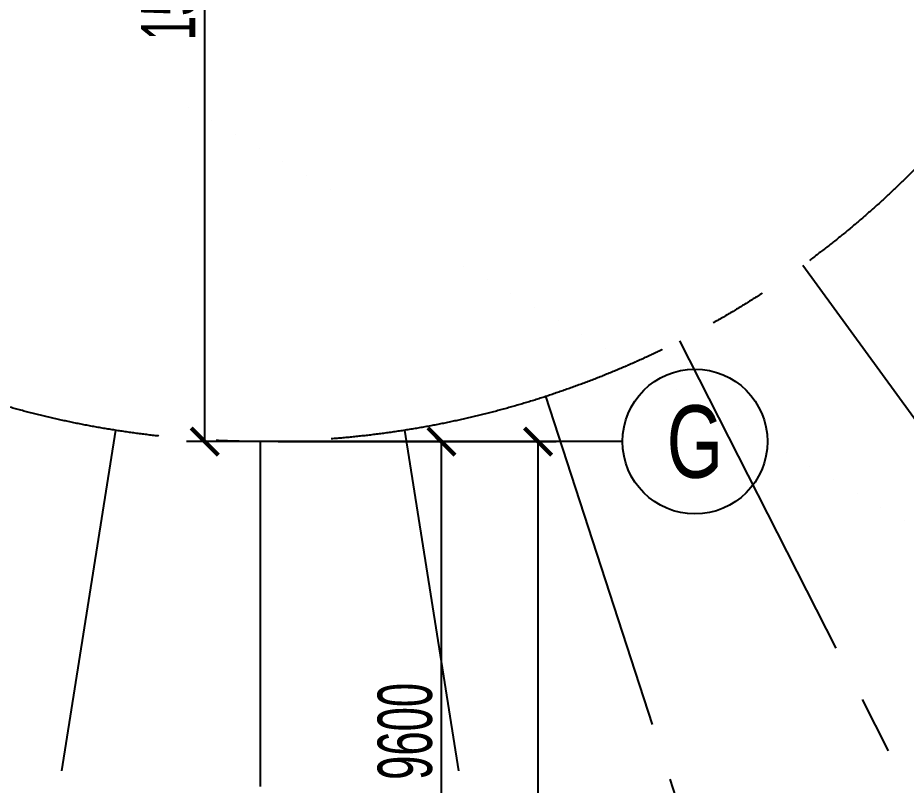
# Model space of a CAD drawing. Extents: x 104132 to 3338343, y -1228862 to 1409848.
# Drawn here: x 1498974 to 1513692, y 75735 to 88446 of the extents above; entities that cross this region are included whole.
import ezdxf
from ezdxf.enums import TextEntityAlignment as Align

# ---------------------------------------------------------------- set-up
doc = ezdxf.new("R2010")
doc.units = 0
doc.linetypes.add('CENTER', pattern=[50.8, 31.75, -6.35, 6.35, -6.35])
doc.linetypes.add('CENTER2', pattern=[28.575, 19.05, -3.175, 3.175, -3.175])
doc.layers.get('0').update_dxf_attribs({"color": 8})
doc.layers.get('Defpoints').update_dxf_attribs({"color": 8})
for name, color, linetype in [('#幕墙线-平面', 8, 'Continuous'), ('#标注', 8, 'Continuous'), ('#轴线', 8, 'CENTER2'), ('A-FLOR-UNDR', 8, 'Continuous'), ('DOTE', 8, 'CENTER'), ('IEL-FINE', 8, 'Continuous')]:
    doc.layers.add(name, color=color, linetype=linetype)
doc.styles.add('JHZX', font='jrs.shx', dxfattribs={"width": 0.6, "bigfont": 'jhz.shx'})
doc.dimstyles.new('JZBZ-300', dxfattribs={"dimscale": 300, "dimtxt": 3, "dimasz": 1.5, "dimexe": 1, "dimexo": 1, "dimgap": 0.5, "dimtad": 1, "dimdec": 0, "dimdsep": 46, "dimtxsty": 'JHZX', "dimblk1": 'ARCHTICK', "dimblk2": 'ARCHTICK', "dimsah": 1, "dimcen": 0, "dimclrd": 1, "dimclre": 1, "dimclrt": 2, "dimadec": 3, "dimazin": 2, "dimtfac": 1, "dimtdec": 0, "dimtix": 1, "dimtmove": 0, "dimatfit": 3, "dimfxl": 1, "dimtolj": 1, "dimlwd": -1, "dimlwe": -1, "dimarcsym": 1})

# ---------------------------------------------------------------- blocks, each defined once
blk = doc.blocks.new('_ARCHTICK')
at = {"color": 0, "linetype": 'ByBlock', "const_width": 0.15}
blk.add_lwpolyline([(-0.5, -0.5), (0.5, 0.5)], dxfattribs=at)
blk = doc.blocks.new('*D52')
at = {"layer": '#标注', "color": 1, "ltscale": 300, "transparency": 16777216}
for p, q in [((571168, -147346), (570251, -147346)), ((570551, -162646), (570551, -147346)), ((571168, -162646), (570251, -162646))]:
    blk.add_line(p, q, dxfattribs=at)
at = {"layer": 'Defpoints', "color": 0, "ltscale": 300, "transparency": 16777216}
for p in [(570551, -147346), (571468, -147346), (571468, -162646)]:
    blk.add_point(p, dxfattribs=at)
at = {"layer": '#标注', "color": 1, "ltscale": 300, "transparency": 16777216, "xscale": 450, "yscale": 450, "zscale": 450}
for p, rotation in [((570551, -147346), 90), ((570551, -162646), 270)]:
    blk.add_blockref('_ARCHTICK', p, dxfattribs=dict(at, rotation=rotation))
at = {"layer": '#标注', "color": 2, "ltscale": 300, "transparency": 16777216, "insert": (569951, -154996), "char_height": 900, "attachment_point": 5, "rotation": 90, "style": 'JHZX'}
blk.add_mtext('\\A1;15300', dxfattribs=at)
blk = doc.blocks.new('*D44')
at = {"layer": '#标注', "color": 1, "ltscale": 300, "transparency": 16777216}
for p, q in [((571768, -162646), (576372, -162646)), ((576072, -210646), (576072, -162646)), ((571768, -210646), (576372, -210646))]:
    blk.add_line(p, q, dxfattribs=at)
at = {"layer": 'Defpoints', "color": 0, "ltscale": 300, "transparency": 16777216}
for p in [(571468, -162646), (576072, -162646), (571468, -210646)]:
    blk.add_point(p, dxfattribs=at)
at = {"layer": '#标注', "color": 1, "ltscale": 300, "transparency": 16777216, "xscale": 450, "yscale": 450, "zscale": 450}
for p, rotation in [((576072, -162646), 90), ((576072, -210646), 270)]:
    blk.add_blockref('_ARCHTICK', p, dxfattribs=dict(at, rotation=rotation))
at = {"layer": '#标注', "color": 2, "ltscale": 300, "transparency": 16777216, "insert": (575472, -186646), "char_height": 900, "attachment_point": 5, "rotation": 90, "style": 'JHZX'}
blk.add_mtext('\\A1;48000', dxfattribs=at)
blk = doc.blocks.new('*D50')
at = {"layer": '#标注', "color": 1, "ltscale": 300, "transparency": 16777216}
for p, q in [((571768, -162646), (574772, -162646)), ((574472, -172246), (574472, -162646)), ((571768, -172246), (574772, -172246))]:
    blk.add_line(p, q, dxfattribs=at)
at = {"layer": 'Defpoints', "color": 0, "ltscale": 300, "transparency": 16777216}
for p in [(571468, -162646), (574472, -162646), (571468, -172246)]:
    blk.add_point(p, dxfattribs=at)
at = {"layer": '#标注', "color": 1, "ltscale": 300, "transparency": 16777216, "xscale": 450, "yscale": 450, "zscale": 450}
for p, rotation in [((574472, -162646), 90), ((574472, -172246), 270)]:
    blk.add_blockref('_ARCHTICK', p, dxfattribs=dict(at, rotation=rotation))
at = {"layer": '#标注', "color": 2, "ltscale": 300, "transparency": 16777216, "insert": (573872, -167446), "char_height": 900, "attachment_point": 5, "rotation": 90, "style": 'JHZX'}
blk.add_mtext('\\A1;9600', dxfattribs=at)
blk = doc.blocks.new('*U1047')
blk.add_line((20, 0), (0, 0))
blk.add_circle((24, 0), 4)
at = {"style": 'JHZX', "width": 0.75}
blk.add_attdef('AXES', text='', height=4, dxfattribs=at).set_placement((24, 0), align=Align.MIDDLE_CENTER)
blk = doc.blocks.new('JHEG')
at = {"layer": 'IEL-FINE', "ltscale": 300}
h = blk.add_hatch(dxfattribs=at)
h.set_pattern_fill('DOTS', color=256, scale=500)
h.set_pattern_definition([(0, (580162.5, -365125.2), (396.875, 793.75), [0, -793.75])])
edge = h.paths.add_edge_path()
edge.add_arc((645162, -300125), 63900, 342.64631, 381)
edge.add_arc((645162, -300125), 63900, 21, 50.7561)
edge.add_arc((645162, -300125), 63900, 50.7561, 79.71429)
edge.add_arc((645162, -300125), 63900, 79.71429, 120.59457)
edge.add_arc((645162, -300125), 63900, 120.59457, 128.0927)
edge.add_arc((645162, -300125), 63900, 128.0927, 128.52059)
edge.add_arc((607732, -253104), 3800, 128.5206, 304.9823)
edge.add_arc((632729, -288827), 39800, 74.6112, 124.9823, ccw=False)
edge.add_arc((637241, -272436), 22800, -28.017, 74.6112, ccw=False)
edge.add_arc((672553, -291225), 17200, 151.983, 245.4315)
edge.add_arc((654882, -329878), 25300, 22.1323, 65.4315, ccw=False)
edge.add_arc((692028, -314770), 14800, 202.1323, 342.6463)
edge = h.paths.add_edge_path()
edge.add_line((585393, -325672), (634762, -304571))
edge.add_line((634762, -304571), (696381, -340146))
edge.add_arc((645162, -300125), 65000, 321.99666, 563.14286)
edge = h.paths.add_edge_path()
edge.add_line((593853, -322056), (634762, -304571))
edge.add_line((634762, -304571), (688322, -335493))
edge.add_arc((645162, -300125), 55800, 320.6662, 328.1625)
edge.add_arc((692028, -314770), 14800, 202.1323, 272.0898, ccw=False)
edge.add_arc((654882, -329878), 25300, 22.1323, 65.4315)
edge.add_arc((672553, -291225), 17200, 151.983, 245.4315, ccw=False)
edge.add_arc((637241, -272436), 22800, 331.983, 434.6112)
edge.add_arc((632729, -288827), 39800, 74.6112, 116.6062)
edge.add_arc((645162, -300125), 55800, 122.8373, 203.1429)
at = {"layer": 'A-FLOR-UNDR', "ltscale": 5}
blk.add_arc((645162, -300125), 65000, 322.26362, 203.56739, dxfattribs=at)
blk = doc.blocks.new('轴网20240313')
at = {"layer": '#标注', "ltscale": 300}
blk.add_circle((571467.9, -147345.9), 64700, dxfattribs=at)
at = {"layer": '#轴线', "ltscale": 300}
for p, q in [((580461, -159723.9), (611260.9, -202116.3)), ((578413.9, -160978.3), (602203, -207667)), ((576195.8, -161897.1), (592388.3, -211732.4)), ((569074.4, -162457.5), (560877.2, -214212.4)), ((573861.3, -162457.5), (582058.5, -214212.4)), ((571467.9, -162645.9), (571467.9, -215045.9))]:
    blk.add_line(p, q, dxfattribs=at)
for radius in [64700, 63300, 57500, 53700, 44100, 34500, 24900, 15300]:
    blk.add_circle((571467.9, -147345.9), radius, dxfattribs=at)
at = {"layer": '#标注', "xscale": 300.0000000000001, "yscale": 300.0000000000001, "rotation": 359.9999999999977}
blk.add_blockref('*U1047', (571472.3, -162645.9), dxfattribs=at).add_auto_attribs({'AXES': 'G'})
at = {"layer": '#标注', "ltscale": 300}
for p1, p2, distance, picture, middle in [((571467.9, -162645.9), (571467.9, -147345.9), 916.5, '*D52', (569951.4, -154995.9)), ((571467.9, -210645.9), (571467.9, -162645.9), -4604.4, '*D44', (575472.3, -186645.9)), ((571467.9, -172245.9), (571467.9, -162645.9), -3004.4, '*D50', (573872.3, -167445.9))]:
    dim = blk.add_aligned_dim(p1=p1, p2=p2, distance=distance, dimstyle='JZBZ-300', dxfattribs=at)
    dim.commit()
    dim.dimension.update_dxf_attribs({"geometry": picture, "text_midpoint": middle})

msp = doc.modelspace()

# ---------------------------------------------------------------- block references
at = {"layer": '#幕墙线-平面'}
msp.add_blockref('JHEG', (857825, 396853), dxfattribs=at)
at = {"layer": 'DOTE'}
msp.add_blockref('轴网20240313', (931520, 244073), dxfattribs=at)

doc.saveas('drawing.dxf')
